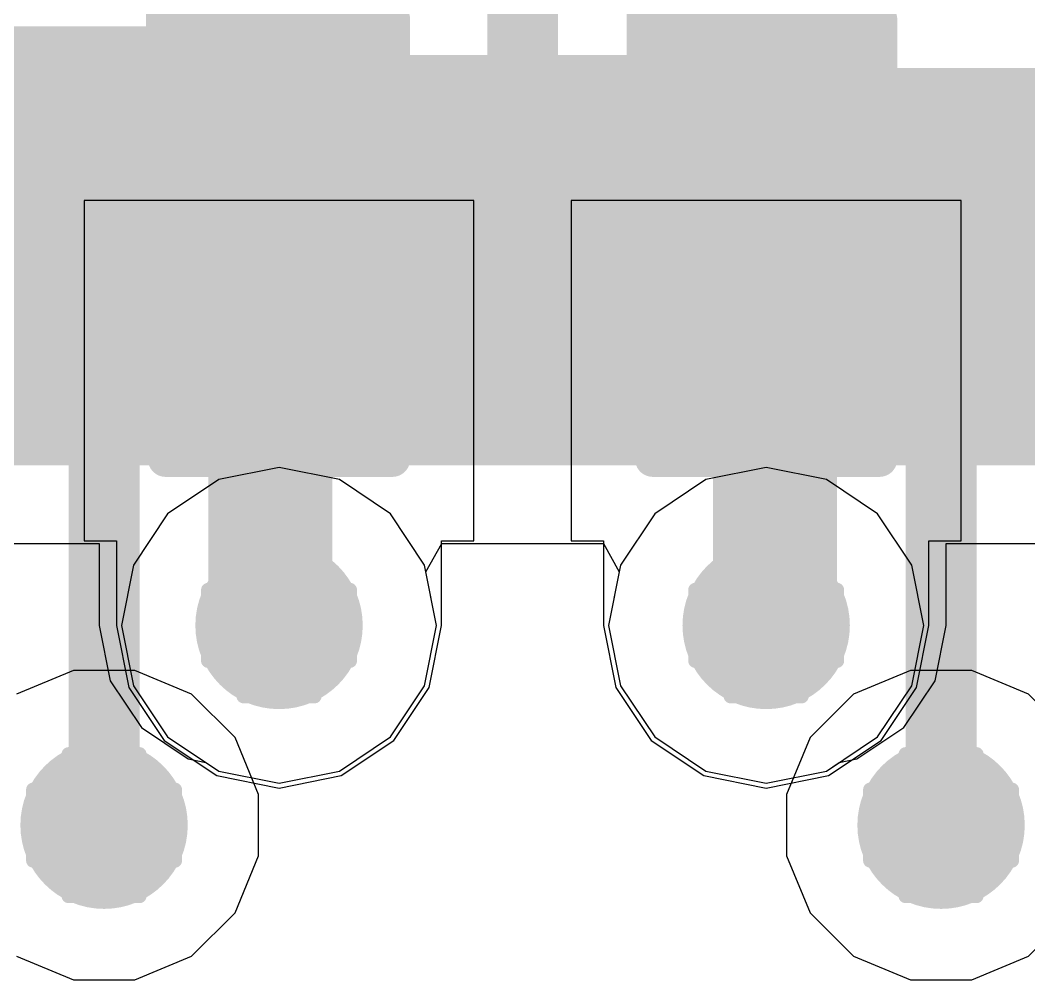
# Model space of a CAD drawing. Header units: inches. Extents: x 0 to 198, y 0 to 199.
# Drawn here: x 3.6598 to 3.8021, y 3.268 to 3.4034 of the extents above; entities that cross this region are included whole.
import ezdxf

# ---------------------------------------------------------------- set-up
doc = ezdxf.new("R2010")
doc.units = ezdxf.units.IN
doc.header["$MEASUREMENT"] = 0
for name, color, linetype in [('Bottom Layer', 5, 'Continuous'), ('Bottom Overlay', 54, 'Continuous'), ('Bottom Paste', 16, 'Continuous'), ('Bottom Solder', 6, 'Continuous'), ('Drill Drawing', 1, 'Continuous'), ('Layer 1', 16, 'Continuous'), ('Layer 2', 76, 'Continuous'), ('Top Layer', 1, 'Continuous'), ('Top Overlay', 2, 'Continuous'), ('Top Paste', 8, 'Continuous'), ('Top Solder', 216, 'Continuous'), ('Via Holes', 16, 'Continuous')]:
    doc.layers.add(name, color=color, linetype=linetype)

# ---------------------------------------------------------------- blocks, each defined once
blk = doc.blocks.new('48_LQFP__7_7___33')
at = {"layer": 'Top Layer'}
for points in [[(-0.14331, 0.0752), (-0.14331, 0.0626), (-0.19134, 0.0626), (-0.19134, 0.0752)], [(-0.14331, 0.05551), (-0.14331, 0.04291), (-0.19134, 0.04291), (-0.19134, 0.05551)], [(-0.14331, 0.03583), (-0.14331, 0.02323), (-0.19134, 0.02323), (-0.19134, 0.03583)], [(-0.14331, 0.01614), (-0.14331, 0.00354), (-0.19134, 0.00354), (-0.19134, 0.01614)], [(-0.14331, -0.00354), (-0.14331, -0.01614), (-0.19134, -0.01614), (-0.19134, -0.00354)], [(-0.14331, -0.02323), (-0.14331, -0.03583), (-0.19134, -0.03583), (-0.19134, -0.02323)], [(-0.14331, -0.04291), (-0.14331, -0.05551), (-0.19134, -0.05551), (-0.19134, -0.04291)]]:
    blk.add_hatch(color=1, dxfattribs=at).paths.add_polyline_path(points)
at = {"layer": 'Top Paste'}
for points in [[(-0.14331, 0.0752), (-0.14331, 0.0626), (-0.19134, 0.0626), (-0.19134, 0.0752)], [(-0.14331, 0.05551), (-0.14331, 0.04291), (-0.19134, 0.04291), (-0.19134, 0.05551)], [(-0.14331, 0.03583), (-0.14331, 0.02323), (-0.19134, 0.02323), (-0.19134, 0.03583)], [(-0.14331, 0.01614), (-0.14331, 0.00354), (-0.19134, 0.00354), (-0.19134, 0.01614)], [(-0.14331, -0.00354), (-0.14331, -0.01614), (-0.19134, -0.01614), (-0.19134, -0.00354)], [(-0.14331, -0.02323), (-0.14331, -0.03583), (-0.19134, -0.03583), (-0.19134, -0.02323)], [(-0.14331, -0.04291), (-0.14331, -0.05551), (-0.19134, -0.05551), (-0.19134, -0.04291)]]:
    blk.add_hatch(color=8, dxfattribs=at).paths.add_polyline_path(points)
at = {"layer": 'Top Solder'}
for points in [[(-0.13931, 0.09888), (-0.13931, 0.07828), (-0.19534, 0.07828), (-0.19534, 0.09888)], [(-0.13931, 0.0792), (-0.13931, 0.0586), (-0.19534, 0.0586), (-0.19534, 0.0792)], [(-0.13931, 0.05951), (-0.13931, 0.03891), (-0.19534, 0.03891), (-0.19534, 0.05951)], [(-0.13931, 0.03983), (-0.13931, 0.01923), (-0.19534, 0.01923), (-0.19534, 0.03983)], [(-0.13931, 0.02014), (-0.13931, -0.00046), (-0.19534, -0.00046), (-0.19534, 0.02014)], [(-0.13931, 0.00046), (-0.13931, -0.02014), (-0.19534, -0.02014), (-0.19534, 0.00046)], [(-0.13931, -0.01923), (-0.13931, -0.03983), (-0.19534, -0.03983), (-0.19534, -0.01923)], [(-0.13931, -0.03891), (-0.13931, -0.05951), (-0.19534, -0.05951), (-0.19534, -0.03891)], [(-0.13931, -0.0586), (-0.13931, -0.0792), (-0.19534, -0.0792), (-0.19534, -0.0586)]]:
    blk.add_hatch(color=216, dxfattribs=at).paths.add_polyline_path(points)
blk = doc.blocks.new('C___0402_B_325')
at = {"layer": 'Bottom Layer'}
for points in [[(-0.0095, 0.0125), (-0.0095, -0.0125), (-0.0275, -0.0125), (-0.0275, 0.0125)], [(0.0275, 0.0125), (0.0275, -0.0125), (0.0095, -0.0125), (0.0095, 0.0125)]]:
    blk.add_hatch(color=5, dxfattribs=at).paths.add_polyline_path(points)
at = {"layer": 'Bottom Paste'}
for points in [[(-0.0095, 0.0125), (-0.0095, -0.0125), (-0.0275, -0.0125), (-0.0275, 0.0125)], [(0.0275, 0.0125), (0.0275, -0.0125), (0.0095, -0.0125), (0.0095, 0.0125)]]:
    blk.add_hatch(color=16, dxfattribs=at).paths.add_polyline_path(points)
at = {"layer": 'Bottom Solder'}
for points in [[(-0.00714, 0.01486), (-0.00714, -0.01486), (-0.02986, -0.01486), (-0.02986, 0.01486)], [(0.02986, 0.01486), (0.02986, -0.01486), (0.00714, -0.01486), (0.00714, 0.01486)]]:
    blk.add_hatch(color=6, dxfattribs=at).paths.add_polyline_path(points)
at = {"layer": 'Bottom Overlay'}
for points in [[(-0.031, 0.016, 0.005, 0.005, 0), (-0.011, 0.016, 0.005, 0.005, 0)], [(-0.031, 0.016, 0.005, 0.005, 0), (-0.031, -0.016, 0.005, 0.005, 0)], [(0.011, 0.016, 0.005, 0.005, 0), (0.031, 0.016, 0.005, 0.005, 0)], [(0.031, 0.016, 0.005, 0.005, 0), (0.031, -0.016, 0.005, 0.005, 0)], [(-0.031, -0.016, 0.005, 0.005, 0), (-0.011, -0.016, 0.005, 0.005, 0)], [(0.011, -0.016, 0.005, 0.005, 0), (0.031, -0.016, 0.005, 0.005, 0)]]:
    blk.add_lwpolyline(points, format="xyseb", dxfattribs=at)
for points in [[(-0.03225, 0.016, 0.0025, 0.0025, 1), (-0.02975, 0.016, 0.0025, 0.0025, 1)], [(-0.03225, 0.016, 0.0025, 0.0025, 1), (-0.02975, 0.016, 0.0025, 0.0025, 1)], [(-0.01225, 0.016, 0.0025, 0.0025, 1), (-0.00975, 0.016, 0.0025, 0.0025, 1)], [(0.00975, 0.016, 0.0025, 0.0025, 1), (0.01225, 0.016, 0.0025, 0.0025, 1)], [(0.02975, 0.016, 0.0025, 0.0025, 1), (0.03225, 0.016, 0.0025, 0.0025, 1)], [(0.02975, 0.016, 0.0025, 0.0025, 1), (0.03225, 0.016, 0.0025, 0.0025, 1)], [(-0.03225, -0.016, 0.0025, 0.0025, 1), (-0.02975, -0.016, 0.0025, 0.0025, 1)], [(-0.03225, -0.016, 0.0025, 0.0025, 1), (-0.02975, -0.016, 0.0025, 0.0025, 1)], [(-0.01225, -0.016, 0.0025, 0.0025, 1), (-0.00975, -0.016, 0.0025, 0.0025, 1)], [(0.00975, -0.016, 0.0025, 0.0025, 1), (0.01225, -0.016, 0.0025, 0.0025, 1)], [(0.02975, -0.016, 0.0025, 0.0025, 1), (0.03225, -0.016, 0.0025, 0.0025, 1)], [(0.02975, -0.016, 0.0025, 0.0025, 1), (0.03225, -0.016, 0.0025, 0.0025, 1)]]:
    blk.add_lwpolyline(points, format="xyseb", close=True, dxfattribs=at)
blk = doc.blocks.new('C___0402_B_326')
at = {"layer": 'Bottom Layer'}
for points in [[(-0.0095, 0.0125), (-0.0095, -0.0125), (-0.0275, -0.0125), (-0.0275, 0.0125)], [(0.0275, 0.0125), (0.0275, -0.0125), (0.0095, -0.0125), (0.0095, 0.0125)]]:
    blk.add_hatch(color=5, dxfattribs=at).paths.add_polyline_path(points)
at = {"layer": 'Bottom Paste'}
for points in [[(-0.0095, 0.0125), (-0.0095, -0.0125), (-0.0275, -0.0125), (-0.0275, 0.0125)], [(0.0275, 0.0125), (0.0275, -0.0125), (0.0095, -0.0125), (0.0095, 0.0125)]]:
    blk.add_hatch(color=16, dxfattribs=at).paths.add_polyline_path(points)
at = {"layer": 'Bottom Solder'}
for points in [[(-0.00714, 0.01486), (-0.00714, -0.01486), (-0.02986, -0.01486), (-0.02986, 0.01486)], [(0.02986, 0.01486), (0.02986, -0.01486), (0.00714, -0.01486), (0.00714, 0.01486)]]:
    blk.add_hatch(color=6, dxfattribs=at).paths.add_polyline_path(points)
at = {"layer": 'Bottom Overlay'}
for points in [[(-0.031, 0.016, 0.005, 0.005, 0), (-0.031, -0.016, 0.005, 0.005, 0)], [(-0.031, 0.016, 0.005, 0.005, 0), (-0.011, 0.016, 0.005, 0.005, 0)], [(0.011, 0.016, 0.005, 0.005, 0), (0.031, 0.016, 0.005, 0.005, 0)], [(0.031, 0.016, 0.005, 0.005, 0), (0.031, -0.016, 0.005, 0.005, 0)], [(-0.011, -0.016, 0.005, 0.005, 0), (-0.031, -0.016, 0.005, 0.005, 0)], [(0.011, -0.016, 0.005, 0.005, 0), (0.031, -0.016, 0.005, 0.005, 0)]]:
    blk.add_lwpolyline(points, format="xyseb", dxfattribs=at)
for points in [[(-0.03225, 0.016, 0.0025, 0.0025, 1), (-0.02975, 0.016, 0.0025, 0.0025, 1)], [(-0.03225, 0.016, 0.0025, 0.0025, 1), (-0.02975, 0.016, 0.0025, 0.0025, 1)], [(-0.01225, 0.016, 0.0025, 0.0025, 1), (-0.00975, 0.016, 0.0025, 0.0025, 1)], [(0.00975, 0.016, 0.0025, 0.0025, 1), (0.01225, 0.016, 0.0025, 0.0025, 1)], [(0.02975, 0.016, 0.0025, 0.0025, 1), (0.03225, 0.016, 0.0025, 0.0025, 1)], [(0.02975, 0.016, 0.0025, 0.0025, 1), (0.03225, 0.016, 0.0025, 0.0025, 1)], [(-0.03225, -0.016, 0.0025, 0.0025, 1), (-0.02975, -0.016, 0.0025, 0.0025, 1)], [(-0.03225, -0.016, 0.0025, 0.0025, 1), (-0.02975, -0.016, 0.0025, 0.0025, 1)], [(-0.01225, -0.016, 0.0025, 0.0025, 1), (-0.00975, -0.016, 0.0025, 0.0025, 1)], [(0.00975, -0.016, 0.0025, 0.0025, 1), (0.01225, -0.016, 0.0025, 0.0025, 1)], [(0.02975, -0.016, 0.0025, 0.0025, 1), (0.03225, -0.016, 0.0025, 0.0025, 1)], [(0.02975, -0.016, 0.0025, 0.0025, 1), (0.03225, -0.016, 0.0025, 0.0025, 1)]]:
    blk.add_lwpolyline(points, format="xyseb", close=True, dxfattribs=at)

msp = doc.modelspace()

# ---------------------------------------------------------------- hatches: boundary and pattern name
at = {"layer": 'Bottom Layer'}
h = msp.add_hatch(color=5, dxfattribs=at)
edge = h.paths.add_edge_path()
edge.add_arc((3.69628, 3.31803), 0.01181, 0, 360)
h = msp.add_hatch(color=5, dxfattribs=at)
edge = h.paths.add_edge_path()
edge.add_arc((3.76502, 3.31803), 0.01181, 0, 360)
h = msp.add_hatch(color=5, dxfattribs=at)
edge = h.paths.add_edge_path()
edge.add_arc((3.67159, 3.28986), 0.01181, 0, 360)
h = msp.add_hatch(color=5, dxfattribs=at)
edge = h.paths.add_edge_path()
edge.add_arc((3.7897, 3.28986), 0.01181, 0, 360)
at = {"layer": 'Layer 1'}
h = msp.add_hatch(color=16, dxfattribs=at)
edge = h.paths.add_edge_path()
edge.add_arc((3.69628, 3.31803), 0.01181, 0, 360)
h = msp.add_hatch(color=16, dxfattribs=at)
edge = h.paths.add_edge_path()
edge.add_arc((3.76502, 3.31803), 0.01181, 0, 360)
h = msp.add_hatch(color=16, dxfattribs=at)
edge = h.paths.add_edge_path()
edge.add_arc((3.67159, 3.28986), 0.01181, 0, 360)
h = msp.add_hatch(color=16, dxfattribs=at)
edge = h.paths.add_edge_path()
edge.add_arc((3.7897, 3.28986), 0.01181, 0, 360)
at = {"layer": 'Layer 2'}
h = msp.add_hatch(color=76, dxfattribs=at)
edge = h.paths.add_edge_path()
edge.add_arc((3.69628, 3.31803), 0.01181, 0, 360)
h = msp.add_hatch(color=76, dxfattribs=at)
edge = h.paths.add_edge_path()
edge.add_arc((3.76502, 3.31803), 0.01181, 0, 360)
h = msp.add_hatch(color=76, dxfattribs=at)
edge = h.paths.add_edge_path()
edge.add_arc((3.67159, 3.28986), 0.01181, 0, 360)
h = msp.add_hatch(color=76, dxfattribs=at)
edge = h.paths.add_edge_path()
edge.add_arc((3.7897, 3.28986), 0.01181, 0, 360)
at = {"layer": 'Top Layer'}
h = msp.add_hatch(color=1, dxfattribs=at)
edge = h.paths.add_edge_path()
edge.add_arc((3.69628, 3.31803), 0.01181, 0, 360)
h = msp.add_hatch(color=1, dxfattribs=at)
edge = h.paths.add_edge_path()
edge.add_arc((3.76502, 3.31803), 0.01181, 0, 360)
h = msp.add_hatch(color=1, dxfattribs=at)
edge = h.paths.add_edge_path()
edge.add_arc((3.67159, 3.28986), 0.01181, 0, 360)
h = msp.add_hatch(color=1, dxfattribs=at)
edge = h.paths.add_edge_path()
edge.add_arc((3.7897, 3.28986), 0.01181, 0, 360)
at = {"layer": 'Via Holes'}
h = msp.add_hatch(color=7, dxfattribs=at)
edge = h.paths.add_edge_path()
edge.add_arc((3.69628, 3.31803), 0.00591, 0, 360)
h = msp.add_hatch(color=7, dxfattribs=at)
edge = h.paths.add_edge_path()
edge.add_arc((3.76502, 3.31803), 0.00591, 0, 360)
h = msp.add_hatch(color=7, dxfattribs=at)
edge = h.paths.add_edge_path()
edge.add_arc((3.67159, 3.28986), 0.00591, 0, 360)
h = msp.add_hatch(color=7, dxfattribs=at)
edge = h.paths.add_edge_path()
edge.add_arc((3.7897, 3.28986), 0.00591, 0, 360)

# ---------------------------------------------------------------- linework, layer by layer
at = {"layer": 'Bottom Layer'}
for p, q in [((3.72378, 3.37796), (3.66878, 3.37796)), ((3.66878, 3.37796), (3.66878, 3.32996)), ((3.72378, 3.32996), (3.72378, 3.37796)), ((3.79252, 3.37796), (3.73752, 3.37796)), ((3.73752, 3.37796), (3.73752, 3.32996)), ((3.79252, 3.32996), (3.79252, 3.37796)), ((3.66878, 3.32996), (3.67334, 3.32996)), ((3.67334, 3.32996), (3.67334, 3.31803)), ((3.71922, 3.31803), (3.71922, 3.32996)), ((3.71922, 3.32996), (3.72378, 3.32996)), ((3.73752, 3.32996), (3.74208, 3.32996)), ((3.74208, 3.32996), (3.74208, 3.31803)), ((3.78796, 3.31803), (3.78796, 3.32996)), ((3.78796, 3.32996), (3.79252, 3.32996)), ((3.67334, 3.31803), (3.67508, 3.30925)), ((3.71747, 3.30925), (3.71922, 3.31803)), ((3.74208, 3.31803), (3.74382, 3.30925)), ((3.78621, 3.30925), (3.78796, 3.31803)), ((3.67508, 3.30925), (3.68006, 3.30181)), ((3.7125, 3.30181), (3.71747, 3.30925)), ((3.74382, 3.30925), (3.7488, 3.30181)), ((3.78124, 3.30181), (3.78621, 3.30925)), ((3.68006, 3.30181), (3.6875, 3.29684)), ((3.70506, 3.29684), (3.7125, 3.30181)), ((3.7488, 3.30181), (3.75624, 3.29684)), ((3.7738, 3.29684), (3.78124, 3.30181)), ((3.6875, 3.29684), (3.69628, 3.29509)), ((3.69628, 3.29509), (3.70506, 3.29684)), ((3.75624, 3.29684), (3.76502, 3.29509)), ((3.76502, 3.29509), (3.7738, 3.29684))]:
    msp.add_line(p, q, dxfattribs=at)
for points in [[(3.63222, 3.39096, 0.015, 0.015, 0), (3.76502, 3.39096, 0.015, 0.015, 0)], [(3.69628, 3.31803, 0.015, 0.015, 0), (3.69628, 3.35396, 0.015, 0.015, 0)], [(3.76502, 3.31803, 0.015, 0.015, 0), (3.76502, 3.35396, 0.015, 0.015, 0)]]:
    msp.add_lwpolyline(points, format="xyseb", dxfattribs=at)
for points in [[(3.76127, 3.39096, 0.0075, 0.0075, 1), (3.76877, 3.39096, 0.0075, 0.0075, 1)], [(3.69253, 3.35396, 0.0075, 0.0075, 1), (3.70003, 3.35396, 0.0075, 0.0075, 1)], [(3.76127, 3.35396, 0.0075, 0.0075, 1), (3.76877, 3.35396, 0.0075, 0.0075, 1)], [(3.69253, 3.31803, 0.0075, 0.0075, 1), (3.70003, 3.31803, 0.0075, 0.0075, 1)], [(3.76127, 3.31803, 0.0075, 0.0075, 1), (3.76877, 3.31803, 0.0075, 0.0075, 1)]]:
    msp.add_lwpolyline(points, format="xyseb", close=True, dxfattribs=at)
at = {"layer": 'Drill Drawing'}
for points in [[(3.69128, 3.32303, 0.002, 0.002, 0), (3.69128, 3.32803, 0.002, 0.002, 0)], [(3.69128, 3.32803, 0.002, 0.002, 0), (3.70128, 3.32803, 0.002, 0.002, 0)], [(3.70128, 3.32303, 0.002, 0.002, 0), (3.70128, 3.32803, 0.002, 0.002, 0)], [(3.76002, 3.32303, 0.002, 0.002, 0), (3.76002, 3.32803, 0.002, 0.002, 0)], [(3.76002, 3.32803, 0.002, 0.002, 0), (3.77002, 3.32803, 0.002, 0.002, 0)], [(3.77002, 3.32303, 0.002, 0.002, 0), (3.77002, 3.32803, 0.002, 0.002, 0)], [(3.69328, 3.32103, 0.002, 0.002, 0), (3.69328, 3.32403, 0.002, 0.002, 0)], [(3.69328, 3.32403, 0.002, 0.002, 0), (3.69928, 3.32403, 0.002, 0.002, 0)], [(3.69928, 3.32103, 0.002, 0.002, 0), (3.69928, 3.32403, 0.002, 0.002, 0)], [(3.76202, 3.32103, 0.002, 0.002, 0), (3.76202, 3.32403, 0.002, 0.002, 0)], [(3.76202, 3.32403, 0.002, 0.002, 0), (3.76802, 3.32403, 0.002, 0.002, 0)], [(3.76802, 3.32103, 0.002, 0.002, 0), (3.76802, 3.32403, 0.002, 0.002, 0)], [(3.68628, 3.31303, 0.002, 0.002, 0), (3.68628, 3.32303, 0.002, 0.002, 0)], [(3.68628, 3.32303, 0.002, 0.002, 0), (3.69128, 3.32303, 0.002, 0.002, 0)], [(3.70128, 3.32303, 0.002, 0.002, 0), (3.70628, 3.32303, 0.002, 0.002, 0)], [(3.70628, 3.31303, 0.002, 0.002, 0), (3.70628, 3.32303, 0.002, 0.002, 0)], [(3.75502, 3.31303, 0.002, 0.002, 0), (3.75502, 3.32303, 0.002, 0.002, 0)], [(3.75502, 3.32303, 0.002, 0.002, 0), (3.76002, 3.32303, 0.002, 0.002, 0)], [(3.77002, 3.32303, 0.002, 0.002, 0), (3.77502, 3.32303, 0.002, 0.002, 0)], [(3.77502, 3.31303, 0.002, 0.002, 0), (3.77502, 3.32303, 0.002, 0.002, 0)], [(3.69028, 3.31503, 0.002, 0.002, 0), (3.69028, 3.32103, 0.002, 0.002, 0)], [(3.69028, 3.32103, 0.002, 0.002, 0), (3.69328, 3.32103, 0.002, 0.002, 0)], [(3.69928, 3.32103, 0.002, 0.002, 0), (3.70228, 3.32103, 0.002, 0.002, 0)], [(3.70228, 3.31503, 0.002, 0.002, 0), (3.70228, 3.32103, 0.002, 0.002, 0)], [(3.75902, 3.31503, 0.002, 0.002, 0), (3.75902, 3.32103, 0.002, 0.002, 0)], [(3.75902, 3.32103, 0.002, 0.002, 0), (3.76202, 3.32103, 0.002, 0.002, 0)], [(3.76802, 3.32103, 0.002, 0.002, 0), (3.77102, 3.32103, 0.002, 0.002, 0)], [(3.77102, 3.31503, 0.002, 0.002, 0), (3.77102, 3.32103, 0.002, 0.002, 0)], [(3.69028, 3.31503, 0.002, 0.002, 0), (3.69328, 3.31503, 0.002, 0.002, 0)], [(3.69328, 3.31203, 0.002, 0.002, 0), (3.69328, 3.31503, 0.002, 0.002, 0)], [(3.69928, 3.31503, 0.002, 0.002, 0), (3.70228, 3.31503, 0.002, 0.002, 0)], [(3.69928, 3.31203, 0.002, 0.002, 0), (3.69928, 3.31503, 0.002, 0.002, 0)], [(3.75902, 3.31503, 0.002, 0.002, 0), (3.76202, 3.31503, 0.002, 0.002, 0)], [(3.76202, 3.31203, 0.002, 0.002, 0), (3.76202, 3.31503, 0.002, 0.002, 0)], [(3.76802, 3.31503, 0.002, 0.002, 0), (3.77102, 3.31503, 0.002, 0.002, 0)], [(3.76802, 3.31203, 0.002, 0.002, 0), (3.76802, 3.31503, 0.002, 0.002, 0)], [(3.68628, 3.31303, 0.002, 0.002, 0), (3.69128, 3.31303, 0.002, 0.002, 0)], [(3.69128, 3.30803, 0.002, 0.002, 0), (3.69128, 3.31303, 0.002, 0.002, 0)], [(3.70128, 3.31303, 0.002, 0.002, 0), (3.70628, 3.31303, 0.002, 0.002, 0)], [(3.70128, 3.30803, 0.002, 0.002, 0), (3.70128, 3.31303, 0.002, 0.002, 0)], [(3.75502, 3.31303, 0.002, 0.002, 0), (3.76002, 3.31303, 0.002, 0.002, 0)], [(3.76002, 3.30803, 0.002, 0.002, 0), (3.76002, 3.31303, 0.002, 0.002, 0)], [(3.77002, 3.31303, 0.002, 0.002, 0), (3.77502, 3.31303, 0.002, 0.002, 0)], [(3.77002, 3.30803, 0.002, 0.002, 0), (3.77002, 3.31303, 0.002, 0.002, 0)], [(3.69328, 3.31203, 0.002, 0.002, 0), (3.69928, 3.31203, 0.002, 0.002, 0)], [(3.76202, 3.31203, 0.002, 0.002, 0), (3.76802, 3.31203, 0.002, 0.002, 0)], [(3.69128, 3.30803, 0.002, 0.002, 0), (3.70128, 3.30803, 0.002, 0.002, 0)], [(3.76002, 3.30803, 0.002, 0.002, 0), (3.77002, 3.30803, 0.002, 0.002, 0)], [(3.66659, 3.29486, 0.002, 0.002, 0), (3.66659, 3.29986, 0.002, 0.002, 0)], [(3.66659, 3.29986, 0.002, 0.002, 0), (3.67659, 3.29986, 0.002, 0.002, 0)], [(3.67659, 3.29486, 0.002, 0.002, 0), (3.67659, 3.29986, 0.002, 0.002, 0)], [(3.7847, 3.29486, 0.002, 0.002, 0), (3.7847, 3.29986, 0.002, 0.002, 0)], [(3.7847, 3.29986, 0.002, 0.002, 0), (3.7947, 3.29986, 0.002, 0.002, 0)], [(3.7947, 3.29486, 0.002, 0.002, 0), (3.7947, 3.29986, 0.002, 0.002, 0)], [(3.66859, 3.29286, 0.002, 0.002, 0), (3.66859, 3.29586, 0.002, 0.002, 0)], [(3.66859, 3.29586, 0.002, 0.002, 0), (3.67459, 3.29586, 0.002, 0.002, 0)], [(3.67459, 3.29286, 0.002, 0.002, 0), (3.67459, 3.29586, 0.002, 0.002, 0)], [(3.7867, 3.29286, 0.002, 0.002, 0), (3.7867, 3.29586, 0.002, 0.002, 0)], [(3.7867, 3.29586, 0.002, 0.002, 0), (3.7927, 3.29586, 0.002, 0.002, 0)], [(3.7927, 3.29286, 0.002, 0.002, 0), (3.7927, 3.29586, 0.002, 0.002, 0)], [(3.66159, 3.28486, 0.002, 0.002, 0), (3.66159, 3.29486, 0.002, 0.002, 0)], [(3.66159, 3.29486, 0.002, 0.002, 0), (3.66659, 3.29486, 0.002, 0.002, 0)], [(3.67659, 3.29486, 0.002, 0.002, 0), (3.68159, 3.29486, 0.002, 0.002, 0)], [(3.68159, 3.28486, 0.002, 0.002, 0), (3.68159, 3.29486, 0.002, 0.002, 0)], [(3.7797, 3.28486, 0.002, 0.002, 0), (3.7797, 3.29486, 0.002, 0.002, 0)], [(3.7797, 3.29486, 0.002, 0.002, 0), (3.7847, 3.29486, 0.002, 0.002, 0)], [(3.7947, 3.29486, 0.002, 0.002, 0), (3.7997, 3.29486, 0.002, 0.002, 0)], [(3.7997, 3.28486, 0.002, 0.002, 0), (3.7997, 3.29486, 0.002, 0.002, 0)], [(3.66559, 3.28686, 0.002, 0.002, 0), (3.66559, 3.29286, 0.002, 0.002, 0)], [(3.66559, 3.29286, 0.002, 0.002, 0), (3.66859, 3.29286, 0.002, 0.002, 0)], [(3.67459, 3.29286, 0.002, 0.002, 0), (3.67759, 3.29286, 0.002, 0.002, 0)], [(3.67759, 3.28686, 0.002, 0.002, 0), (3.67759, 3.29286, 0.002, 0.002, 0)], [(3.7837, 3.28686, 0.002, 0.002, 0), (3.7837, 3.29286, 0.002, 0.002, 0)], [(3.7837, 3.29286, 0.002, 0.002, 0), (3.7867, 3.29286, 0.002, 0.002, 0)], [(3.7927, 3.29286, 0.002, 0.002, 0), (3.7957, 3.29286, 0.002, 0.002, 0)], [(3.7957, 3.28686, 0.002, 0.002, 0), (3.7957, 3.29286, 0.002, 0.002, 0)], [(3.66559, 3.28686, 0.002, 0.002, 0), (3.66859, 3.28686, 0.002, 0.002, 0)], [(3.66859, 3.28386, 0.002, 0.002, 0), (3.66859, 3.28686, 0.002, 0.002, 0)], [(3.67459, 3.28686, 0.002, 0.002, 0), (3.67759, 3.28686, 0.002, 0.002, 0)], [(3.67459, 3.28386, 0.002, 0.002, 0), (3.67459, 3.28686, 0.002, 0.002, 0)], [(3.7837, 3.28686, 0.002, 0.002, 0), (3.7867, 3.28686, 0.002, 0.002, 0)], [(3.7867, 3.28386, 0.002, 0.002, 0), (3.7867, 3.28686, 0.002, 0.002, 0)], [(3.7927, 3.28686, 0.002, 0.002, 0), (3.7957, 3.28686, 0.002, 0.002, 0)], [(3.7927, 3.28386, 0.002, 0.002, 0), (3.7927, 3.28686, 0.002, 0.002, 0)], [(3.66159, 3.28486, 0.002, 0.002, 0), (3.66659, 3.28486, 0.002, 0.002, 0)], [(3.66659, 3.27986, 0.002, 0.002, 0), (3.66659, 3.28486, 0.002, 0.002, 0)], [(3.67659, 3.28486, 0.002, 0.002, 0), (3.68159, 3.28486, 0.002, 0.002, 0)], [(3.67659, 3.27986, 0.002, 0.002, 0), (3.67659, 3.28486, 0.002, 0.002, 0)], [(3.7797, 3.28486, 0.002, 0.002, 0), (3.7847, 3.28486, 0.002, 0.002, 0)], [(3.7847, 3.27986, 0.002, 0.002, 0), (3.7847, 3.28486, 0.002, 0.002, 0)], [(3.7947, 3.28486, 0.002, 0.002, 0), (3.7997, 3.28486, 0.002, 0.002, 0)], [(3.7947, 3.27986, 0.002, 0.002, 0), (3.7947, 3.28486, 0.002, 0.002, 0)], [(3.66859, 3.28386, 0.002, 0.002, 0), (3.67459, 3.28386, 0.002, 0.002, 0)], [(3.7867, 3.28386, 0.002, 0.002, 0), (3.7927, 3.28386, 0.002, 0.002, 0)], [(3.66659, 3.27986, 0.002, 0.002, 0), (3.67659, 3.27986, 0.002, 0.002, 0)], [(3.7847, 3.27986, 0.002, 0.002, 0), (3.7947, 3.27986, 0.002, 0.002, 0)]]:
    msp.add_lwpolyline(points, format="xyseb", dxfattribs=at)
for points in [[(3.69078, 3.32803, 0.001, 0.001, 1), (3.69178, 3.32803, 0.001, 0.001, 1)], [(3.69078, 3.32803, 0.001, 0.001, 1), (3.69178, 3.32803, 0.001, 0.001, 1)], [(3.70078, 3.32803, 0.001, 0.001, 1), (3.70178, 3.32803, 0.001, 0.001, 1)], [(3.70078, 3.32803, 0.001, 0.001, 1), (3.70178, 3.32803, 0.001, 0.001, 1)], [(3.75952, 3.32803, 0.001, 0.001, 1), (3.76052, 3.32803, 0.001, 0.001, 1)], [(3.75952, 3.32803, 0.001, 0.001, 1), (3.76052, 3.32803, 0.001, 0.001, 1)], [(3.76952, 3.32803, 0.001, 0.001, 1), (3.77052, 3.32803, 0.001, 0.001, 1)], [(3.76952, 3.32803, 0.001, 0.001, 1), (3.77052, 3.32803, 0.001, 0.001, 1)], [(3.69278, 3.32403, 0.001, 0.001, 1), (3.69378, 3.32403, 0.001, 0.001, 1)], [(3.69278, 3.32403, 0.001, 0.001, 1), (3.69378, 3.32403, 0.001, 0.001, 1)], [(3.69878, 3.32403, 0.001, 0.001, 1), (3.69978, 3.32403, 0.001, 0.001, 1)], [(3.69878, 3.32403, 0.001, 0.001, 1), (3.69978, 3.32403, 0.001, 0.001, 1)], [(3.76152, 3.32403, 0.001, 0.001, 1), (3.76252, 3.32403, 0.001, 0.001, 1)], [(3.76152, 3.32403, 0.001, 0.001, 1), (3.76252, 3.32403, 0.001, 0.001, 1)], [(3.76752, 3.32403, 0.001, 0.001, 1), (3.76852, 3.32403, 0.001, 0.001, 1)], [(3.76752, 3.32403, 0.001, 0.001, 1), (3.76852, 3.32403, 0.001, 0.001, 1)], [(3.68578, 3.32303, 0.001, 0.001, 1), (3.68678, 3.32303, 0.001, 0.001, 1)], [(3.68578, 3.32303, 0.001, 0.001, 1), (3.68678, 3.32303, 0.001, 0.001, 1)], [(3.69078, 3.32303, 0.001, 0.001, 1), (3.69178, 3.32303, 0.001, 0.001, 1)], [(3.69078, 3.32303, 0.001, 0.001, 1), (3.69178, 3.32303, 0.001, 0.001, 1)], [(3.70078, 3.32303, 0.001, 0.001, 1), (3.70178, 3.32303, 0.001, 0.001, 1)], [(3.70078, 3.32303, 0.001, 0.001, 1), (3.70178, 3.32303, 0.001, 0.001, 1)], [(3.70578, 3.32303, 0.001, 0.001, 1), (3.70678, 3.32303, 0.001, 0.001, 1)], [(3.70578, 3.32303, 0.001, 0.001, 1), (3.70678, 3.32303, 0.001, 0.001, 1)], [(3.75452, 3.32303, 0.001, 0.001, 1), (3.75552, 3.32303, 0.001, 0.001, 1)], [(3.75452, 3.32303, 0.001, 0.001, 1), (3.75552, 3.32303, 0.001, 0.001, 1)], [(3.75952, 3.32303, 0.001, 0.001, 1), (3.76052, 3.32303, 0.001, 0.001, 1)], [(3.75952, 3.32303, 0.001, 0.001, 1), (3.76052, 3.32303, 0.001, 0.001, 1)], [(3.76952, 3.32303, 0.001, 0.001, 1), (3.77052, 3.32303, 0.001, 0.001, 1)], [(3.76952, 3.32303, 0.001, 0.001, 1), (3.77052, 3.32303, 0.001, 0.001, 1)], [(3.77452, 3.32303, 0.001, 0.001, 1), (3.77552, 3.32303, 0.001, 0.001, 1)], [(3.77452, 3.32303, 0.001, 0.001, 1), (3.77552, 3.32303, 0.001, 0.001, 1)], [(3.68978, 3.32103, 0.001, 0.001, 1), (3.69078, 3.32103, 0.001, 0.001, 1)], [(3.68978, 3.32103, 0.001, 0.001, 1), (3.69078, 3.32103, 0.001, 0.001, 1)], [(3.69278, 3.32103, 0.001, 0.001, 1), (3.69378, 3.32103, 0.001, 0.001, 1)], [(3.69278, 3.32103, 0.001, 0.001, 1), (3.69378, 3.32103, 0.001, 0.001, 1)], [(3.69878, 3.32103, 0.001, 0.001, 1), (3.69978, 3.32103, 0.001, 0.001, 1)], [(3.69878, 3.32103, 0.001, 0.001, 1), (3.69978, 3.32103, 0.001, 0.001, 1)], [(3.70178, 3.32103, 0.001, 0.001, 1), (3.70278, 3.32103, 0.001, 0.001, 1)], [(3.70178, 3.32103, 0.001, 0.001, 1), (3.70278, 3.32103, 0.001, 0.001, 1)], [(3.75852, 3.32103, 0.001, 0.001, 1), (3.75952, 3.32103, 0.001, 0.001, 1)], [(3.75852, 3.32103, 0.001, 0.001, 1), (3.75952, 3.32103, 0.001, 0.001, 1)], [(3.76152, 3.32103, 0.001, 0.001, 1), (3.76252, 3.32103, 0.001, 0.001, 1)], [(3.76152, 3.32103, 0.001, 0.001, 1), (3.76252, 3.32103, 0.001, 0.001, 1)], [(3.76752, 3.32103, 0.001, 0.001, 1), (3.76852, 3.32103, 0.001, 0.001, 1)], [(3.76752, 3.32103, 0.001, 0.001, 1), (3.76852, 3.32103, 0.001, 0.001, 1)], [(3.77052, 3.32103, 0.001, 0.001, 1), (3.77152, 3.32103, 0.001, 0.001, 1)], [(3.77052, 3.32103, 0.001, 0.001, 1), (3.77152, 3.32103, 0.001, 0.001, 1)], [(3.68978, 3.31503, 0.001, 0.001, 1), (3.69078, 3.31503, 0.001, 0.001, 1)], [(3.68978, 3.31503, 0.001, 0.001, 1), (3.69078, 3.31503, 0.001, 0.001, 1)], [(3.69278, 3.31503, 0.001, 0.001, 1), (3.69378, 3.31503, 0.001, 0.001, 1)], [(3.69278, 3.31503, 0.001, 0.001, 1), (3.69378, 3.31503, 0.001, 0.001, 1)], [(3.69878, 3.31503, 0.001, 0.001, 1), (3.69978, 3.31503, 0.001, 0.001, 1)], [(3.69878, 3.31503, 0.001, 0.001, 1), (3.69978, 3.31503, 0.001, 0.001, 1)], [(3.70178, 3.31503, 0.001, 0.001, 1), (3.70278, 3.31503, 0.001, 0.001, 1)], [(3.70178, 3.31503, 0.001, 0.001, 1), (3.70278, 3.31503, 0.001, 0.001, 1)], [(3.75852, 3.31503, 0.001, 0.001, 1), (3.75952, 3.31503, 0.001, 0.001, 1)], [(3.75852, 3.31503, 0.001, 0.001, 1), (3.75952, 3.31503, 0.001, 0.001, 1)], [(3.76152, 3.31503, 0.001, 0.001, 1), (3.76252, 3.31503, 0.001, 0.001, 1)], [(3.76152, 3.31503, 0.001, 0.001, 1), (3.76252, 3.31503, 0.001, 0.001, 1)], [(3.76752, 3.31503, 0.001, 0.001, 1), (3.76852, 3.31503, 0.001, 0.001, 1)], [(3.76752, 3.31503, 0.001, 0.001, 1), (3.76852, 3.31503, 0.001, 0.001, 1)], [(3.77052, 3.31503, 0.001, 0.001, 1), (3.77152, 3.31503, 0.001, 0.001, 1)], [(3.77052, 3.31503, 0.001, 0.001, 1), (3.77152, 3.31503, 0.001, 0.001, 1)], [(3.68578, 3.31303, 0.001, 0.001, 1), (3.68678, 3.31303, 0.001, 0.001, 1)], [(3.68578, 3.31303, 0.001, 0.001, 1), (3.68678, 3.31303, 0.001, 0.001, 1)], [(3.69078, 3.31303, 0.001, 0.001, 1), (3.69178, 3.31303, 0.001, 0.001, 1)], [(3.69078, 3.31303, 0.001, 0.001, 1), (3.69178, 3.31303, 0.001, 0.001, 1)], [(3.70078, 3.31303, 0.001, 0.001, 1), (3.70178, 3.31303, 0.001, 0.001, 1)], [(3.70078, 3.31303, 0.001, 0.001, 1), (3.70178, 3.31303, 0.001, 0.001, 1)], [(3.70578, 3.31303, 0.001, 0.001, 1), (3.70678, 3.31303, 0.001, 0.001, 1)], [(3.70578, 3.31303, 0.001, 0.001, 1), (3.70678, 3.31303, 0.001, 0.001, 1)], [(3.75452, 3.31303, 0.001, 0.001, 1), (3.75552, 3.31303, 0.001, 0.001, 1)], [(3.75452, 3.31303, 0.001, 0.001, 1), (3.75552, 3.31303, 0.001, 0.001, 1)], [(3.75952, 3.31303, 0.001, 0.001, 1), (3.76052, 3.31303, 0.001, 0.001, 1)], [(3.75952, 3.31303, 0.001, 0.001, 1), (3.76052, 3.31303, 0.001, 0.001, 1)], [(3.76952, 3.31303, 0.001, 0.001, 1), (3.77052, 3.31303, 0.001, 0.001, 1)], [(3.76952, 3.31303, 0.001, 0.001, 1), (3.77052, 3.31303, 0.001, 0.001, 1)], [(3.77452, 3.31303, 0.001, 0.001, 1), (3.77552, 3.31303, 0.001, 0.001, 1)], [(3.77452, 3.31303, 0.001, 0.001, 1), (3.77552, 3.31303, 0.001, 0.001, 1)], [(3.69278, 3.31203, 0.001, 0.001, 1), (3.69378, 3.31203, 0.001, 0.001, 1)], [(3.69278, 3.31203, 0.001, 0.001, 1), (3.69378, 3.31203, 0.001, 0.001, 1)], [(3.69878, 3.31203, 0.001, 0.001, 1), (3.69978, 3.31203, 0.001, 0.001, 1)], [(3.69878, 3.31203, 0.001, 0.001, 1), (3.69978, 3.31203, 0.001, 0.001, 1)], [(3.76152, 3.31203, 0.001, 0.001, 1), (3.76252, 3.31203, 0.001, 0.001, 1)], [(3.76152, 3.31203, 0.001, 0.001, 1), (3.76252, 3.31203, 0.001, 0.001, 1)], [(3.76752, 3.31203, 0.001, 0.001, 1), (3.76852, 3.31203, 0.001, 0.001, 1)], [(3.76752, 3.31203, 0.001, 0.001, 1), (3.76852, 3.31203, 0.001, 0.001, 1)], [(3.69078, 3.30803, 0.001, 0.001, 1), (3.69178, 3.30803, 0.001, 0.001, 1)], [(3.69078, 3.30803, 0.001, 0.001, 1), (3.69178, 3.30803, 0.001, 0.001, 1)], [(3.70078, 3.30803, 0.001, 0.001, 1), (3.70178, 3.30803, 0.001, 0.001, 1)], [(3.70078, 3.30803, 0.001, 0.001, 1), (3.70178, 3.30803, 0.001, 0.001, 1)], [(3.75952, 3.30803, 0.001, 0.001, 1), (3.76052, 3.30803, 0.001, 0.001, 1)], [(3.75952, 3.30803, 0.001, 0.001, 1), (3.76052, 3.30803, 0.001, 0.001, 1)], [(3.76952, 3.30803, 0.001, 0.001, 1), (3.77052, 3.30803, 0.001, 0.001, 1)], [(3.76952, 3.30803, 0.001, 0.001, 1), (3.77052, 3.30803, 0.001, 0.001, 1)], [(3.66609, 3.29986, 0.001, 0.001, 1), (3.66709, 3.29986, 0.001, 0.001, 1)], [(3.66609, 3.29986, 0.001, 0.001, 1), (3.66709, 3.29986, 0.001, 0.001, 1)], [(3.67609, 3.29986, 0.001, 0.001, 1), (3.67709, 3.29986, 0.001, 0.001, 1)], [(3.67609, 3.29986, 0.001, 0.001, 1), (3.67709, 3.29986, 0.001, 0.001, 1)], [(3.7842, 3.29986, 0.001, 0.001, 1), (3.7852, 3.29986, 0.001, 0.001, 1)], [(3.7842, 3.29986, 0.001, 0.001, 1), (3.7852, 3.29986, 0.001, 0.001, 1)], [(3.7942, 3.29986, 0.001, 0.001, 1), (3.7952, 3.29986, 0.001, 0.001, 1)], [(3.7942, 3.29986, 0.001, 0.001, 1), (3.7952, 3.29986, 0.001, 0.001, 1)], [(3.66809, 3.29586, 0.001, 0.001, 1), (3.66909, 3.29586, 0.001, 0.001, 1)], [(3.66809, 3.29586, 0.001, 0.001, 1), (3.66909, 3.29586, 0.001, 0.001, 1)], [(3.67409, 3.29586, 0.001, 0.001, 1), (3.67509, 3.29586, 0.001, 0.001, 1)], [(3.67409, 3.29586, 0.001, 0.001, 1), (3.67509, 3.29586, 0.001, 0.001, 1)], [(3.7862, 3.29586, 0.001, 0.001, 1), (3.7872, 3.29586, 0.001, 0.001, 1)], [(3.7862, 3.29586, 0.001, 0.001, 1), (3.7872, 3.29586, 0.001, 0.001, 1)], [(3.7922, 3.29586, 0.001, 0.001, 1), (3.7932, 3.29586, 0.001, 0.001, 1)], [(3.7922, 3.29586, 0.001, 0.001, 1), (3.7932, 3.29586, 0.001, 0.001, 1)], [(3.66109, 3.29486, 0.001, 0.001, 1), (3.66209, 3.29486, 0.001, 0.001, 1)], [(3.66109, 3.29486, 0.001, 0.001, 1), (3.66209, 3.29486, 0.001, 0.001, 1)], [(3.66609, 3.29486, 0.001, 0.001, 1), (3.66709, 3.29486, 0.001, 0.001, 1)], [(3.66609, 3.29486, 0.001, 0.001, 1), (3.66709, 3.29486, 0.001, 0.001, 1)], [(3.67609, 3.29486, 0.001, 0.001, 1), (3.67709, 3.29486, 0.001, 0.001, 1)], [(3.67609, 3.29486, 0.001, 0.001, 1), (3.67709, 3.29486, 0.001, 0.001, 1)], [(3.68109, 3.29486, 0.001, 0.001, 1), (3.68209, 3.29486, 0.001, 0.001, 1)], [(3.68109, 3.29486, 0.001, 0.001, 1), (3.68209, 3.29486, 0.001, 0.001, 1)], [(3.7792, 3.29486, 0.001, 0.001, 1), (3.7802, 3.29486, 0.001, 0.001, 1)], [(3.7792, 3.29486, 0.001, 0.001, 1), (3.7802, 3.29486, 0.001, 0.001, 1)], [(3.7842, 3.29486, 0.001, 0.001, 1), (3.7852, 3.29486, 0.001, 0.001, 1)], [(3.7842, 3.29486, 0.001, 0.001, 1), (3.7852, 3.29486, 0.001, 0.001, 1)], [(3.7942, 3.29486, 0.001, 0.001, 1), (3.7952, 3.29486, 0.001, 0.001, 1)], [(3.7942, 3.29486, 0.001, 0.001, 1), (3.7952, 3.29486, 0.001, 0.001, 1)], [(3.7992, 3.29486, 0.001, 0.001, 1), (3.8002, 3.29486, 0.001, 0.001, 1)], [(3.7992, 3.29486, 0.001, 0.001, 1), (3.8002, 3.29486, 0.001, 0.001, 1)], [(3.66509, 3.29286, 0.001, 0.001, 1), (3.66609, 3.29286, 0.001, 0.001, 1)], [(3.66509, 3.29286, 0.001, 0.001, 1), (3.66609, 3.29286, 0.001, 0.001, 1)], [(3.66809, 3.29286, 0.001, 0.001, 1), (3.66909, 3.29286, 0.001, 0.001, 1)], [(3.66809, 3.29286, 0.001, 0.001, 1), (3.66909, 3.29286, 0.001, 0.001, 1)], [(3.67409, 3.29286, 0.001, 0.001, 1), (3.67509, 3.29286, 0.001, 0.001, 1)], [(3.67409, 3.29286, 0.001, 0.001, 1), (3.67509, 3.29286, 0.001, 0.001, 1)], [(3.67709, 3.29286, 0.001, 0.001, 1), (3.67809, 3.29286, 0.001, 0.001, 1)], [(3.67709, 3.29286, 0.001, 0.001, 1), (3.67809, 3.29286, 0.001, 0.001, 1)], [(3.7832, 3.29286, 0.001, 0.001, 1), (3.7842, 3.29286, 0.001, 0.001, 1)], [(3.7832, 3.29286, 0.001, 0.001, 1), (3.7842, 3.29286, 0.001, 0.001, 1)], [(3.7862, 3.29286, 0.001, 0.001, 1), (3.7872, 3.29286, 0.001, 0.001, 1)], [(3.7862, 3.29286, 0.001, 0.001, 1), (3.7872, 3.29286, 0.001, 0.001, 1)], [(3.7922, 3.29286, 0.001, 0.001, 1), (3.7932, 3.29286, 0.001, 0.001, 1)], [(3.7922, 3.29286, 0.001, 0.001, 1), (3.7932, 3.29286, 0.001, 0.001, 1)], [(3.7952, 3.29286, 0.001, 0.001, 1), (3.7962, 3.29286, 0.001, 0.001, 1)], [(3.7952, 3.29286, 0.001, 0.001, 1), (3.7962, 3.29286, 0.001, 0.001, 1)], [(3.66509, 3.28686, 0.001, 0.001, 1), (3.66609, 3.28686, 0.001, 0.001, 1)], [(3.66509, 3.28686, 0.001, 0.001, 1), (3.66609, 3.28686, 0.001, 0.001, 1)], [(3.66809, 3.28686, 0.001, 0.001, 1), (3.66909, 3.28686, 0.001, 0.001, 1)], [(3.66809, 3.28686, 0.001, 0.001, 1), (3.66909, 3.28686, 0.001, 0.001, 1)], [(3.67409, 3.28686, 0.001, 0.001, 1), (3.67509, 3.28686, 0.001, 0.001, 1)], [(3.67409, 3.28686, 0.001, 0.001, 1), (3.67509, 3.28686, 0.001, 0.001, 1)], [(3.67709, 3.28686, 0.001, 0.001, 1), (3.67809, 3.28686, 0.001, 0.001, 1)], [(3.67709, 3.28686, 0.001, 0.001, 1), (3.67809, 3.28686, 0.001, 0.001, 1)], [(3.7832, 3.28686, 0.001, 0.001, 1), (3.7842, 3.28686, 0.001, 0.001, 1)], [(3.7832, 3.28686, 0.001, 0.001, 1), (3.7842, 3.28686, 0.001, 0.001, 1)], [(3.7862, 3.28686, 0.001, 0.001, 1), (3.7872, 3.28686, 0.001, 0.001, 1)], [(3.7862, 3.28686, 0.001, 0.001, 1), (3.7872, 3.28686, 0.001, 0.001, 1)], [(3.7922, 3.28686, 0.001, 0.001, 1), (3.7932, 3.28686, 0.001, 0.001, 1)], [(3.7922, 3.28686, 0.001, 0.001, 1), (3.7932, 3.28686, 0.001, 0.001, 1)], [(3.7952, 3.28686, 0.001, 0.001, 1), (3.7962, 3.28686, 0.001, 0.001, 1)], [(3.7952, 3.28686, 0.001, 0.001, 1), (3.7962, 3.28686, 0.001, 0.001, 1)], [(3.66109, 3.28486, 0.001, 0.001, 1), (3.66209, 3.28486, 0.001, 0.001, 1)], [(3.66109, 3.28486, 0.001, 0.001, 1), (3.66209, 3.28486, 0.001, 0.001, 1)], [(3.66609, 3.28486, 0.001, 0.001, 1), (3.66709, 3.28486, 0.001, 0.001, 1)], [(3.66609, 3.28486, 0.001, 0.001, 1), (3.66709, 3.28486, 0.001, 0.001, 1)], [(3.67609, 3.28486, 0.001, 0.001, 1), (3.67709, 3.28486, 0.001, 0.001, 1)], [(3.67609, 3.28486, 0.001, 0.001, 1), (3.67709, 3.28486, 0.001, 0.001, 1)], [(3.68109, 3.28486, 0.001, 0.001, 1), (3.68209, 3.28486, 0.001, 0.001, 1)], [(3.68109, 3.28486, 0.001, 0.001, 1), (3.68209, 3.28486, 0.001, 0.001, 1)], [(3.7792, 3.28486, 0.001, 0.001, 1), (3.7802, 3.28486, 0.001, 0.001, 1)], [(3.7792, 3.28486, 0.001, 0.001, 1), (3.7802, 3.28486, 0.001, 0.001, 1)], [(3.7842, 3.28486, 0.001, 0.001, 1), (3.7852, 3.28486, 0.001, 0.001, 1)], [(3.7842, 3.28486, 0.001, 0.001, 1), (3.7852, 3.28486, 0.001, 0.001, 1)], [(3.7942, 3.28486, 0.001, 0.001, 1), (3.7952, 3.28486, 0.001, 0.001, 1)], [(3.7942, 3.28486, 0.001, 0.001, 1), (3.7952, 3.28486, 0.001, 0.001, 1)], [(3.7992, 3.28486, 0.001, 0.001, 1), (3.8002, 3.28486, 0.001, 0.001, 1)], [(3.7992, 3.28486, 0.001, 0.001, 1), (3.8002, 3.28486, 0.001, 0.001, 1)], [(3.66809, 3.28386, 0.001, 0.001, 1), (3.66909, 3.28386, 0.001, 0.001, 1)], [(3.66809, 3.28386, 0.001, 0.001, 1), (3.66909, 3.28386, 0.001, 0.001, 1)], [(3.67409, 3.28386, 0.001, 0.001, 1), (3.67509, 3.28386, 0.001, 0.001, 1)], [(3.67409, 3.28386, 0.001, 0.001, 1), (3.67509, 3.28386, 0.001, 0.001, 1)], [(3.7862, 3.28386, 0.001, 0.001, 1), (3.7872, 3.28386, 0.001, 0.001, 1)], [(3.7862, 3.28386, 0.001, 0.001, 1), (3.7872, 3.28386, 0.001, 0.001, 1)], [(3.7922, 3.28386, 0.001, 0.001, 1), (3.7932, 3.28386, 0.001, 0.001, 1)], [(3.7922, 3.28386, 0.001, 0.001, 1), (3.7932, 3.28386, 0.001, 0.001, 1)], [(3.66609, 3.27986, 0.001, 0.001, 1), (3.66709, 3.27986, 0.001, 0.001, 1)], [(3.66609, 3.27986, 0.001, 0.001, 1), (3.66709, 3.27986, 0.001, 0.001, 1)], [(3.67609, 3.27986, 0.001, 0.001, 1), (3.67709, 3.27986, 0.001, 0.001, 1)], [(3.67609, 3.27986, 0.001, 0.001, 1), (3.67709, 3.27986, 0.001, 0.001, 1)], [(3.7842, 3.27986, 0.001, 0.001, 1), (3.7852, 3.27986, 0.001, 0.001, 1)], [(3.7842, 3.27986, 0.001, 0.001, 1), (3.7852, 3.27986, 0.001, 0.001, 1)], [(3.7942, 3.27986, 0.001, 0.001, 1), (3.7952, 3.27986, 0.001, 0.001, 1)], [(3.7942, 3.27986, 0.001, 0.001, 1), (3.7952, 3.27986, 0.001, 0.001, 1)]]:
    msp.add_lwpolyline(points, format="xyseb", close=True, dxfattribs=at)
at = {"layer": 'Layer 1'}
for p, q in [((3.69628, 3.34027), (3.68777, 3.33858)), ((3.70479, 3.33858), (3.69628, 3.34027)), ((3.76502, 3.34027), (3.75651, 3.33858)), ((3.77353, 3.33858), (3.76502, 3.34027)), ((3.68777, 3.33858), (3.68055, 3.33375)), ((3.712, 3.33375), (3.70479, 3.33858)), ((3.75651, 3.33858), (3.74929, 3.33375)), ((3.78074, 3.33375), (3.77353, 3.33858)), ((3.68055, 3.33375), (3.67573, 3.32654)), ((3.71682, 3.32654), (3.712, 3.33375)), ((3.74929, 3.33375), (3.74447, 3.32654)), ((3.78556, 3.32654), (3.78074, 3.33375)), ((3.67573, 3.32654), (3.67404, 3.31803)), ((3.71852, 3.31803), (3.71682, 3.32654)), ((3.74447, 3.32654), (3.74278, 3.31803)), ((3.78726, 3.31803), (3.78556, 3.32654)), ((3.67404, 3.31803), (3.67573, 3.30952)), ((3.71682, 3.30952), (3.71852, 3.31803)), ((3.74278, 3.31803), (3.74447, 3.30952)), ((3.78556, 3.30952), (3.78726, 3.31803)), ((3.67573, 3.30952), (3.68055, 3.30231)), ((3.712, 3.30231), (3.71682, 3.30952)), ((3.74447, 3.30952), (3.74929, 3.30231)), ((3.78074, 3.30231), (3.78556, 3.30952)), ((3.68055, 3.30231), (3.68777, 3.29748)), ((3.70479, 3.29748), (3.712, 3.30231)), ((3.74929, 3.30231), (3.75651, 3.29748)), ((3.77353, 3.29748), (3.78074, 3.30231)), ((3.68777, 3.29748), (3.69628, 3.29579)), ((3.69628, 3.29579), (3.70479, 3.29748)), ((3.75651, 3.29748), (3.76502, 3.29579)), ((3.76502, 3.29579), (3.77353, 3.29748))]:
    msp.add_line(p, q, dxfattribs=at)
at = {"layer": 'Layer 2'}
for p, q in [((3.66726, 3.31167), (3.65924, 3.30835)), ((3.67593, 3.31167), (3.66726, 3.31167)), ((3.68395, 3.30835), (3.67593, 3.31167)), ((3.78537, 3.31167), (3.77735, 3.30835)), ((3.79404, 3.31167), (3.78537, 3.31167)), ((3.80206, 3.30835), (3.79404, 3.31167)), ((3.69008, 3.30221), (3.68395, 3.30835)), ((3.77735, 3.30835), (3.77121, 3.30221)), ((3.80819, 3.30221), (3.80206, 3.30835)), ((3.6934, 3.2942), (3.69008, 3.30221)), ((3.77121, 3.30221), (3.76789, 3.2942)), ((3.6934, 3.28552), (3.6934, 3.2942)), ((3.76789, 3.2942), (3.76789, 3.28552)), ((3.69008, 3.27751), (3.6934, 3.28552)), ((3.76789, 3.28552), (3.77121, 3.27751)), ((3.68395, 3.27137), (3.69008, 3.27751)), ((3.77121, 3.27751), (3.77735, 3.27137)), ((3.80206, 3.27137), (3.80819, 3.27751)), ((3.65924, 3.27137), (3.66726, 3.26805)), ((3.67593, 3.26805), (3.68395, 3.27137)), ((3.77735, 3.27137), (3.78537, 3.26805)), ((3.79404, 3.26805), (3.80206, 3.27137)), ((3.66726, 3.26805), (3.67593, 3.26805)), ((3.78537, 3.26805), (3.79404, 3.26805))]:
    msp.add_line(p, q, dxfattribs=at)
at = {"layer": 'Top Layer'}
for p, q in [((3.65518, 3.32958), (3.67089, 3.32958)), ((3.67089, 3.32958), (3.67089, 3.31803)), ((3.71701, 3.32558), (3.71923, 3.32958)), ((3.71923, 3.32958), (3.74206, 3.32958)), ((3.74206, 3.32958), (3.74428, 3.32558)), ((3.79041, 3.31803), (3.79041, 3.32958)), ((3.79041, 3.32958), (3.85037, 3.32958)), ((3.71852, 3.31803), (3.71701, 3.32558)), ((3.74428, 3.32558), (3.74278, 3.31803)), ((3.67089, 3.31803), (3.67244, 3.31023)), ((3.71682, 3.30952), (3.71852, 3.31803)), ((3.74278, 3.31803), (3.74447, 3.30952)), ((3.78886, 3.31023), (3.79041, 3.31803)), ((3.67244, 3.31023), (3.67686, 3.30361)), ((3.712, 3.30231), (3.71682, 3.30952)), ((3.74447, 3.30952), (3.74929, 3.30231)), ((3.78444, 3.30361), (3.78886, 3.31023)), ((3.67686, 3.30361), (3.68347, 3.29919)), ((3.77782, 3.29919), (3.78444, 3.30361)), ((3.70479, 3.29748), (3.712, 3.30231)), ((3.74929, 3.30231), (3.75651, 3.29748)), ((3.68347, 3.29919), (3.68595, 3.2987)), ((3.68595, 3.2987), (3.68777, 3.29748)), ((3.77353, 3.29748), (3.77534, 3.2987)), ((3.77534, 3.2987), (3.77782, 3.29919)), ((3.68777, 3.29748), (3.69628, 3.29579)), ((3.69628, 3.29579), (3.70479, 3.29748)), ((3.75651, 3.29748), (3.76502, 3.29579)), ((3.76502, 3.29579), (3.77353, 3.29748))]:
    msp.add_line(p, q, dxfattribs=at)
for points in [[(3.75033, 3.3686, 0.01, 0.01, 0), (3.75033, 3.41824, 0.01, 0.01, 0)], [(3.73065, 3.3686, 0.01, 0.01, 0), (3.73065, 3.41782, 0.01, 0.01, 0)], [(3.67159, 3.28986, 0.01, 0.01, 0), (3.67159, 3.3686, 0.01, 0.01, 0)], [(3.69128, 3.31803, 0.01, 0.01, 0), (3.69128, 3.3686, 0.01, 0.01, 0)], [(3.77002, 3.31803, 0.01, 0.01, 0), (3.77002, 3.3686, 0.01, 0.01, 0)], [(3.7897, 3.28986, 0.01, 0.01, 0), (3.7897, 3.3686, 0.01, 0.01, 0)]]:
    msp.add_lwpolyline(points, format="xyseb", dxfattribs=at)
for points in [[(3.66909, 3.3686, 0.005, 0.005, 1), (3.67409, 3.3686, 0.005, 0.005, 1)], [(3.68878, 3.3686, 0.005, 0.005, 1), (3.69378, 3.3686, 0.005, 0.005, 1)], [(3.72815, 3.3686, 0.005, 0.005, 1), (3.73315, 3.3686, 0.005, 0.005, 1)], [(3.74783, 3.3686, 0.005, 0.005, 1), (3.75283, 3.3686, 0.005, 0.005, 1)], [(3.76752, 3.3686, 0.005, 0.005, 1), (3.77252, 3.3686, 0.005, 0.005, 1)], [(3.7872, 3.3686, 0.005, 0.005, 1), (3.7922, 3.3686, 0.005, 0.005, 1)], [(3.68878, 3.31803, 0.005, 0.005, 1), (3.69378, 3.31803, 0.005, 0.005, 1)], [(3.76752, 3.31803, 0.005, 0.005, 1), (3.77252, 3.31803, 0.005, 0.005, 1)], [(3.66909, 3.28986, 0.005, 0.005, 1), (3.67409, 3.28986, 0.005, 0.005, 1)], [(3.7872, 3.28986, 0.005, 0.005, 1), (3.7922, 3.28986, 0.005, 0.005, 1)]]:
    msp.add_lwpolyline(points, format="xyseb", close=True, dxfattribs=at)
at = {"layer": 'Top Overlay'}
for points in [[(3.68, 3.4, 0.005, 0.005, 0), (3.68, 3.62746, 0.005, 0.005, 0)], [(3.58538, 3.4, 0.005, 0.005, 0), (3.67935, 3.4, 0.005, 0.005, 0)], [(3.67935, 3.4, 0.005, 0.005, 0), (3.68, 3.4, 0.005, 0.005, 0)]]:
    msp.add_lwpolyline(points, format="xyseb", dxfattribs=at)
for points in [[(3.6781, 3.4, 0.0025, 0.0025, 1), (3.6806, 3.4, 0.0025, 0.0025, 1)], [(3.6781, 3.4, 0.0025, 0.0025, 1), (3.6806, 3.4, 0.0025, 0.0025, 1)], [(3.67875, 3.4, 0.0025, 0.0025, 1), (3.68125, 3.4, 0.0025, 0.0025, 1)], [(3.67875, 3.4, 0.0025, 0.0025, 1), (3.68125, 3.4, 0.0025, 0.0025, 1)]]:
    msp.add_lwpolyline(points, format="xyseb", close=True, dxfattribs=at)

# ---------------------------------------------------------------- block references
for name, p, rotation in [('48_LQFP__7_7___33', (3.72081, 3.20128), 270), ('C___0402_B_325', (3.69628, 3.37247), 90), ('C___0402_B_326', (3.76502, 3.37247), 90)]:
    msp.add_blockref(name, p, dxfattribs=dict(rotation=rotation))

doc.saveas('drawing.dxf')
